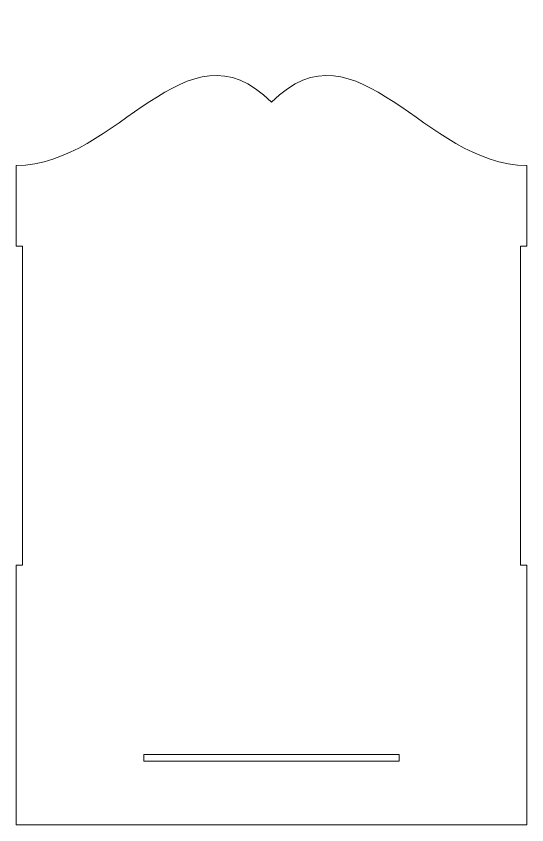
# Model space of a CAD drawing. Header units: millimetres. Extents: x -1461 to 1461, y -777 to 775.
# Drawn here: x 448.9 to 688.9, y -775.1 to -394.9 of the extents above; entities that cross this region are included whole.
import ezdxf

# ---------------------------------------------------------------- set-up
doc = ezdxf.new("R2010")
doc.units = ezdxf.units.MM
doc.header["$MEASUREMENT"] = 0
doc.layers.add('Camada 1', color=7, linetype='Continuous')

msp = doc.modelspace()

# ---------------------------------------------------------------- linework, layer by layer
at = {"layer": 'Camada 1', "color": 250, "lineweight": 20}
for points, knots in [([(451.8606, -503.1066), (451.8606, -503.1066), (451.8606, -653.1065), (451.8606, -653.1065), (451.8606, -653.1065), (451.8606, -653.1065), (448.8606, -653.1065), (448.8606, -653.1065), (448.8606, -653.1065), (448.8606, -653.1065), (448.8606, -775.1065), (448.8606, -775.1065), (448.8606, -775.1065), (448.8606, -775.1065), (688.8605, -775.1065), (688.8605, -775.1065), (688.8605, -775.1065), (688.8605, -775.1065), (688.8605, -653.1065), (688.8605, -653.1065), (688.8605, -653.1065), (688.8605, -653.1065), (685.8605, -653.1065), (685.8605, -653.1065), (685.8605, -653.1065), (685.8605, -653.1065), (685.8605, -503.1066), (685.8605, -503.1066), (685.8605, -503.1066), (685.8605, -503.1066), (688.8605, -503.1066), (688.8605, -503.1066), (688.8605, -503.1066), (688.8605, -503.1066), (688.8605, -465.1066), (688.8605, -465.1066), (688.8605, -465.1066), (640.902, -465.1066), (609.3061, -394.9224), (568.8606, -435.3679), (568.8606, -435.3679), (528.4151, -394.9224), (496.8192, -465.1066), (448.8606, -465.1066), (448.8606, -465.1066), (448.8606, -465.1066), (448.8606, -503.1066), (448.8606, -503.1066), (448.8606, -503.1066), (448.8606, -503.1066), (451.8606, -503.1066), (451.8606, -503.1066)], [0, 0, 0, 0, 0.07142857, 0.07142857, 0.07142857, 0.07142857, 0.14285714, 0.14285714, 0.14285714, 0.14285714, 0.21428571, 0.21428571, 0.21428571, 0.21428571, 0.28571429, 0.28571429, 0.28571429, 0.28571429, 0.35714286, 0.35714286, 0.35714286, 0.35714286, 0.42857143, 0.42857143, 0.42857143, 0.42857143, 0.5, 0.5, 0.5, 0.5, 0.57142857, 0.57142857, 0.57142857, 0.57142857, 0.64285714, 0.64285714, 0.64285714, 0.64285714, 0.71428571, 0.71428571, 0.71428571, 0.71428571, 0.78571429, 0.78571429, 0.78571429, 0.78571429, 0.85714286, 0.85714286, 0.85714286, 0.85714286, 1, 1, 1, 1]), ([(508.8607, -742.1065), (508.8607, -742.1065), (628.8607, -742.1065), (628.8607, -742.1065), (628.8607, -742.1065), (628.8607, -742.1065), (628.8607, -745.1065), (628.8607, -745.1065), (628.8607, -745.1065), (628.8607, -745.1065), (508.8607, -745.1065), (508.8607, -745.1065), (508.8607, -745.1065), (508.8607, -745.1065), (508.8607, -742.1065), (508.8607, -742.1065)], [0, 0, 0, 0, 0.2, 0.2, 0.2, 0.2, 0.4, 0.4, 0.4, 0.4, 0.6, 0.6, 0.6, 0.6, 1, 1, 1, 1])]:
    msp.add_open_spline(points, degree=3, knots=knots, dxfattribs=at)

doc.saveas('drawing.dxf')
